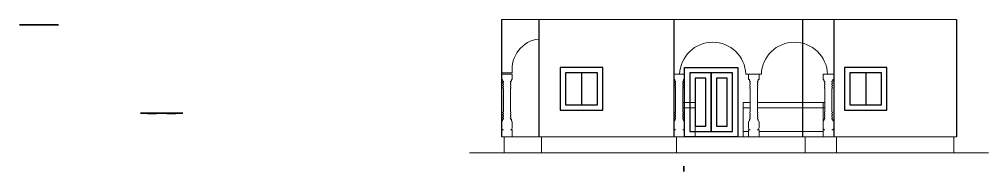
# Model space of a CAD drawing. Header units: inches. Extents: x -160 to 1265, y -1301 to 1002.
# Drawn here: x 173 to 1265, y -452 to -281 of the extents above; entities that cross this region are included whole.
import ezdxf

# ---------------------------------------------------------------- set-up
doc = ezdxf.new("R2010")
doc.units = ezdxf.units.IN
doc.header["$MEASUREMENT"] = 0
doc.layers.add('Construction-Lines', color=255, linetype='Continuous', plot=False)
doc.layers.add('Door-001', color=222, linetype='Continuous')
doc.layers.add('Doors-01', color=222, linetype='Continuous')
doc.layers.add('Elevation-Plan-01', color=7, linetype='Continuous', lineweight=5)

msp = doc.modelspace()

# ---------------------------------------------------------------- linework, layer by layer
at = {"layer": 'Construction-Lines', "linetype": 'Continuous'}
for p, q in [((716.5, -281), (716.5, -413)), ((758.5, -281), (758.5, -413)), ((910.5, -281), (910.5, -413)), ((1055.4, -281), (1055.4, -413)), ((1090.5, -281), (1090.5, -413)), ((1228.9, -281), (1228.9, -413))]:
    msp.add_line(p, q, dxfattribs=at)
at = {"layer": 'Door-001', "linetype": 'Continuous'}
for p, q in [((806.5, -340.5), (806.5, -377)), ((1126.5, -341), (1126.5, -377))]:
    msp.add_line(p, q, dxfattribs=at)
for points in [[(782.5, -383), (830.5, -383), (830.5, -335), (782.5, -335)], [(922.5, -335), (982.5, -335), (982.5, -413), (922.5, -413)], [(1102.5, -383), (1150.5, -383), (1150.5, -335), (1102.5, -335)], [(788.5, -377), (824.5, -377), (824.5, -341), (788.5, -341)], [(928.5, -407), (952.5, -407), (952.5, -341), (928.5, -341)], [(934.5, -401), (946.5, -401), (946.5, -347), (934.5, -347)], [(952.5, -407), (976.5, -407), (976.5, -341), (952.5, -341)], [(958.5, -401), (970.5, -401), (970.5, -347), (958.5, -347)], [(1108.5, -377), (1144.5, -377), (1144.5, -341), (1108.5, -341)]]:
    msp.add_lwpolyline(points, close=True, dxfattribs=at)
at = {"layer": 'Doors-01', "extrusion": (0, -1, -2.22045e-16)}
for points, elevation in [([(217.5, -366.5), (217.5, -410.5), (195.5, -410.5), (173.5, -410.5), (173.5, -366.5), (195.5, -366.5)], 287), ([(174.8, -407.8), (174.8, -367.8), (194.8, -367.8), (194.8, -407.8)], 287), ([(215.5, -368.5), (215.5, -408.5), (195.5, -408.5), (175.5, -408.5), (175.5, -368.5), (195.5, -368.5)], 287), ([(176.8, -405.8), (176.8, -369.8), (192.8, -369.8), (192.8, -405.8)], 287), ([(176.8, -405.8), (176.8, -369.8), (192.8, -369.8), (192.8, -405.8)], 287), ([(215.5, -408.5), (215.5, -368.5), (195.5, -368.5), (195.5, -408.5)], 287), ([(213.5, -406.5), (213.5, -370.5), (197.5, -370.5), (197.5, -406.5)], 287), ([(213.5, -406.5), (213.5, -370.5), (197.5, -370.5), (197.5, -406.5)], 287), ([(311.7, -580.7), (311.7, -504.7), (333.7, -504.7), (355.7, -504.7), (355.7, -580.7), (357.7, -580.7), (357.7, -502.7), (333.7, -502.7), (309.7, -502.7), (309.7, -580.7)], 386.5), ([(333.7, -504.7), (333.7, -580.7), (311.7, -580.7), (311.7, -504.7)], 386.5), ([(327.7, -569), (317.7, -569), (317.7, -553), (327.7, -553)], 386.7)]:
    msp.add_lwpolyline(points, close=True, dxfattribs=dict(at, elevation=elevation))
at = {"layer": 'Doors-01', "extrusion": (0, -1, -2.22045e-16), "elevation": 386.7}
msp.add_lwpolyline([(327.7, -511.1), (327.7, -547), (317.7, -547), (317.7, -516, -0.179332), (327.7, -511.1)], format="xyb", dxfattribs=at)
at = {"layer": 'Doors-01', "extrusion": (-2.54557e-30, -1, -2.22045e-16)}
for points, elevation in [([(333.7, -504.7), (333.7, -580.7), (355.7, -580.7), (355.7, -504.7)], 386.5), ([(339.7, -569), (349.7, -569), (349.7, -553), (339.7, -553)], 386.7)]:
    msp.add_lwpolyline(points, close=True, dxfattribs=dict(at, elevation=elevation))
at = {"layer": 'Doors-01', "extrusion": (-2.54557e-30, -1, -2.22045e-16), "elevation": 386.7}
msp.add_lwpolyline([(339.7, -511.1), (339.7, -547), (349.7, -547), (349.7, -516, 0.179332), (339.7, -511.1)], format="xyb", dxfattribs=at)
at = {"layer": 'Doors-01'}
msp.add_rational_spline([(921.7, -452.1, 32), (921.7, -449.1, 32), (921.7, -446.1, 32), (921.7, -446.1, 29), (921.7, -446.1, 26), (921.7, -446.6, 26), (921.7, -447.1, 26), (921.7, -447.1, 25), (921.7, -447.1, 24), (921.7, -447.6, 24), (921.7, -448.1, 24), (921.7, -448.1, 23.4), (921.7, -448.1, 22.9), (921.7, -447.6, 22.6), (921.7, -447.6, 22), (921.7, -447.6, 21.4), (921.7, -448.1, 21.1), (921.7, -448.1, 20.5), (921.7, -448.1, 19.9), (921.7, -447.6, 19.6), (921.7, -447.6, 19), (921.7, -447.6, 18.4), (921.7, -448.1, 18.1), (921.7, -448.1, 17.5), (921.7, -448.1, 16.9), (921.7, -447.6, 16.6), (921.7, -447.6, 16), (921.7, -447.6, 15.4), (921.7, -448.1, 15.1), (921.7, -448.1, 5.8), (921.7, -448.1, -3.5), (921.7, -448.1, -7.3), (921.7, -448.1, -11.1), (921.7, -447.6, -11.4), (921.7, -447.6, -12), (921.7, -447.6, -12.6), (921.7, -448.1, -12.9), (921.7, -448.1, -13.5), (921.7, -448.1, -14.1), (921.7, -447.6, -14.4), (921.7, -447.6, -15), (921.7, -447.6, -15.6), (921.7, -448.1, -15.9), (921.7, -448.1, -16.5), (921.7, -448.1, -17.1), (921.7, -447.6, -17.4), (921.7, -447.6, -18), (921.7, -447.6, -18.6), (921.7, -448.1, -18.9), (921.7, -448.1, -19.4), (921.7, -448.1, -20), (921.7, -447.6, -20), (921.7, -447.1, -20), (921.7, -447.1, -21), (921.7, -447.1, -22), (921.7, -446.6, -22), (921.7, -446.1, -22), (921.7, -446.1, -27), (921.7, -446.1, -32), (921.7, -449.1, -32), (921.7, -452.1, -32)], [1, 1, 1, 1, 1, 1, 1, 1, 1, 1, 1, 1, 1, 0.866025403784, 1, 0.866025403784, 1, 1, 1, 0.866025403784, 1, 0.866025403784, 1, 1, 1, 0.866025403784, 1, 0.866025403784, 1, 1, 1, 1, 1, 0.866025403784, 1, 0.866025403784, 1, 1, 1, 0.866025403784, 1, 0.866025403784, 1, 1, 1, 0.866025403784, 1, 0.866025403784, 1, 1, 1, 1, 1, 1, 1, 1, 1, 1, 1, 1, 1], degree=2, knots=[0, 0, 0, 1, 1, 2, 2, 3, 3, 4, 4, 5, 5, 6, 6, 7.047198, 7.047198, 8.094395, 8.094395, 9.094395, 9.094395, 10.141593, 10.141593, 11.18879, 11.18879, 12.18879, 12.18879, 13.235988, 13.235988, 14.283185, 14.283185, 15.283185, 15.283185, 16.283185, 16.283185, 17.330383, 17.330383, 18.37758, 18.37758, 19.37758, 19.37758, 20.424778, 20.424778, 21.471976, 21.471976, 22.471976, 22.471976, 23.519173, 23.519173, 24.566371, 24.566371, 25.566371, 25.566371, 26.566371, 26.566371, 27.566371, 27.566371, 28.566371, 28.566371, 29.566371, 29.566371, 30.566371, 30.566371, 30.566371], dxfattribs=at)
at = {"layer": 'Elevation-Plan-01', "linetype": 'Continuous'}
for p, q in [((716.5, -281), (1228.9, -281)), ((758.5, -281), (758.5, -303)), ((1000.5, -342.6), (991.5, -342.6)), ((1000, -342.6), (1009, -342.6)), ((910.5, -374.5), (910.5, -405)), ((920.5, -374.5), (934.5, -374.5)), ((920.5, -374.5), (934.5, -374.5)), ((920.5, -380.5), (934.5, -380.5)), ((922.5, -380.5), (922.5, -374.5)), ((934.5, -413), (934.5, -374.5)), ((988.5, -413), (988.5, -374.5)), ((988.5, -374.5), (996.5, -374.5)), ((988.5, -374.5), (996.5, -374.5)), ((988.5, -380.5), (996.5, -380.5)), ((1004.5, -374.5), (1080.5, -374.5)), ((1004.5, -374.5), (1080.5, -374.5)), ((1004.5, -380.5), (1080.5, -380.5)), ((1078.5, -375), (1078.5, -413.5)), ((1090.5, -374.5), (1090.5, -413)), ((716.5, -413), (1228.9, -413)), ((719.5, -413), (719.5, -431)), ((761.5, -413), (761.5, -431)), ((913.5, -413), (913.5, -431)), ((994.5, -407), (988.5, -407)), ((1078.5, -407), (1006.5, -407)), ((1058.4, -413), (1058.4, -431)), ((1090.5, -405), (1090.3, -405)), ((1093.5, -413.5), (1093.5, -431)), ((1225.9, -413), (1225.9, -431)), ((680.5, -431), (1264.9, -431))]:
    msp.add_line(p, q, dxfattribs=at)
for points in [[(716.5, -341), (728.5, -341)], [(718.5, -405), (716.5, -405), (716.5, -413), (728.5, -413), (728.5, -405), (726.5, -405)], [(912.5, -405), (910.5, -405), (910.5, -413), (922.5, -413), (922.5, -405), (920.5, -405)], [(1090.5, -413), (910.5, -413), (922.5, -413)], [(996.5, -405), (994.5, -405), (994.5, -413), (1006.5, -413), (1006.5, -405), (1004.5, -405)], [(1080.5, -405), (1078.5, -405), (1078.5, -413), (1090.5, -413), (1090.5, -405), (1088.5, -405)]]:
    msp.add_lwpolyline(points, dxfattribs=at)
for centre, radius, start, end in [((762.4, -336.9), 34.1, 96.4292, 186.9905), ((954.3, -343.9), 37.3, 1.9553, 178.0447), ((1046.3, -343.9), 37.3, 1.9553, 178.0447)]:
    msp.add_arc(centre, radius, start, end, dxfattribs=at)
at = {"layer": 'Elevation-Plan-01'}
for centre, radius, start, end in [((717.5, -396), 1, 90, 180), ((718.5, -403), 2, 180, 270), ((726.5, -403), 2, 270, 360), ((727.5, -396), 1, 360, 90), ((911.5, -396), 1, 90, 180), ((912.5, -403), 2, 180, 270), ((920.5, -403), 2, 270, 360), ((921.5, -396), 1, 0, 90), ((995.5, -396), 1, 90, 180), ((996.5, -403), 2, 180, 270), ((1004.5, -403), 2, 270, 360), ((1005.5, -396), 1, 0, 90), ((1079.5, -396), 1, 90, 180), ((1080.5, -403), 2, 180, 270), ((1088.5, -403), 2, 270, 360), ((1089.5, -396), 1, 0, 90)]:
    msp.add_arc(centre, radius, start, end, dxfattribs=at)
for points in [[(716.5, -348.6), (716.5, -345.6), (716.5, -342.6)], [(717.5, -348.6), (717, -348.6), (716.5, -348.6)], [(717.5, -350.6), (717.5, -349.6), (717.5, -348.6)], [(728.5, -348.6), (728, -348.6), (727.5, -348.6)], [(727.5, -348.6), (727.5, -349.6), (727.5, -350.6)], [(728.5, -342.6), (728.5, -345.6), (728.5, -348.6)], [(910.5, -348.6), (910.5, -345.6), (910.5, -342.6)], [(911.5, -348.6), (911, -348.6), (910.5, -348.6)], [(911.5, -350.6), (911.5, -349.6), (911.5, -348.6)], [(922.5, -348.6), (922, -348.6), (921.5, -348.6)], [(921.5, -348.6), (921.5, -349.6), (921.5, -350.6)], [(922.5, -342.6), (922.5, -345.6), (922.5, -348.6)], [(994.5, -348.6), (994.5, -345.6), (994.5, -342.6)], [(995.5, -348.6), (995, -348.6), (994.5, -348.6)], [(995.5, -350.6), (995.5, -349.6), (995.5, -348.6)], [(1006.5, -348.6), (1006, -348.6), (1005.5, -348.6)], [(1005.5, -348.6), (1005.5, -349.6), (1005.5, -350.6)], [(1006.5, -342.6), (1006.5, -345.6), (1006.5, -348.6)], [(1078.5, -348.6), (1078.5, -345.6), (1078.5, -342.6)], [(1079.5, -348.6), (1079, -348.6), (1078.5, -348.6)], [(1079.5, -350.6), (1079.5, -349.6), (1079.5, -348.6)], [(1090.5, -348.6), (1090, -348.6), (1089.5, -348.6)], [(1089.5, -348.6), (1089.5, -349.6), (1089.5, -350.6)], [(1090.5, -342.6), (1090.5, -345.6), (1090.5, -348.6)], [(718.5, -350.6), (718, -350.6), (717.5, -350.6)], [(718.5, -351.6), (718.5, -351.1), (718.5, -350.6)], [(718.5, -354.3), (718.5, -353.8), (718.5, -353.3)], [(718.5, -357.1), (718.5, -356.6), (718.5, -356.1)], [(718.5, -384.8), (718.5, -371.8), (718.5, -358.8)], [(727.5, -350.6), (727, -350.6), (726.5, -350.6)], [(726.5, -350.6), (726.5, -351.1), (726.5, -351.6)], [(726.5, -353.3), (726.5, -353.8), (726.5, -354.3)], [(726.5, -356.1), (726.5, -356.6), (726.5, -357.1)], [(726.5, -358.8), (726.5, -371.8), (726.5, -384.8)], [(912.5, -350.6), (912, -350.6), (911.5, -350.6)], [(912.5, -351.6), (912.5, -351.1), (912.5, -350.6)], [(912.5, -354.3), (912.5, -353.8), (912.5, -353.3)], [(912.5, -357.1), (912.5, -356.6), (912.5, -356.1)], [(912.5, -384.8), (912.5, -371.8), (912.5, -358.8)], [(921.5, -350.6), (921, -350.6), (920.5, -350.6)], [(920.5, -350.6), (920.5, -351.1), (920.5, -351.6)], [(920.5, -353.3), (920.5, -353.8), (920.5, -354.3)], [(920.5, -356.1), (920.5, -356.6), (920.5, -357.1)], [(920.5, -358.8), (920.5, -371.8), (920.5, -384.8)], [(996.5, -350.6), (996, -350.6), (995.5, -350.6)], [(996.5, -351.6), (996.5, -351.1), (996.5, -350.6)], [(996.5, -354.3), (996.5, -353.8), (996.5, -353.3)], [(996.5, -357.1), (996.5, -356.6), (996.5, -356.1)], [(996.5, -384.8), (996.5, -371.8), (996.5, -358.8)], [(1005.5, -350.6), (1005, -350.6), (1004.5, -350.6)], [(1004.5, -350.6), (1004.5, -351.1), (1004.5, -351.6)], [(1004.5, -353.3), (1004.5, -353.8), (1004.5, -354.3)], [(1004.5, -356.1), (1004.5, -356.6), (1004.5, -357.1)], [(1004.5, -358.8), (1004.5, -371.8), (1004.5, -384.8)], [(1080.5, -350.6), (1080, -350.6), (1079.5, -350.6)], [(1080.5, -351.6), (1080.5, -351.1), (1080.5, -350.6)], [(1080.5, -354.3), (1080.5, -353.8), (1080.5, -353.3)], [(1080.5, -357.1), (1080.5, -356.6), (1080.5, -356.1)], [(1080.5, -384.8), (1080.5, -371.8), (1080.5, -358.8)], [(1089.5, -350.6), (1089, -350.6), (1088.5, -350.6)], [(1088.5, -350.6), (1088.5, -351.1), (1088.5, -351.6)], [(1088.5, -353.3), (1088.5, -353.8), (1088.5, -354.3)], [(1088.5, -356.1), (1088.5, -356.6), (1088.5, -357.1)], [(1088.5, -358.8), (1088.5, -371.8), (1088.5, -384.8)], [(910.5, -374.5), (910.5, -393.7), (910.5, -413)], [(718.5, -387.5), (718.5, -387), (718.5, -386.5)], [(718.5, -390.3), (718.5, -389.8), (718.5, -389.3)], [(718.5, -393), (718.5, -392.5), (718.5, -392)], [(726.5, -386.5), (726.5, -387), (726.5, -387.5)], [(726.5, -389.3), (726.5, -389.8), (726.5, -390.3)], [(726.5, -392), (726.5, -392.5), (726.5, -393)], [(912.5, -387.5), (912.5, -387), (912.5, -386.5)], [(912.5, -390.3), (912.5, -389.8), (912.5, -389.3)], [(912.5, -393), (912.5, -392.5), (912.5, -392)], [(920.5, -386.5), (920.5, -387), (920.5, -387.5)], [(920.5, -389.3), (920.5, -389.8), (920.5, -390.3)], [(920.5, -392), (920.5, -392.5), (920.5, -393)], [(996.5, -387.5), (996.5, -387), (996.5, -386.5)], [(996.5, -390.3), (996.5, -389.8), (996.5, -389.3)], [(996.5, -393), (996.5, -392.5), (996.5, -392)], [(1004.5, -386.5), (1004.5, -387), (1004.5, -387.5)], [(1004.5, -389.3), (1004.5, -389.8), (1004.5, -390.3)], [(1004.5, -392), (1004.5, -392.5), (1004.5, -393)], [(1080.5, -387.5), (1080.5, -387), (1080.5, -386.5)], [(1080.5, -390.3), (1080.5, -389.8), (1080.5, -389.3)], [(1080.5, -393), (1080.5, -392.5), (1080.5, -392)], [(1088.5, -386.5), (1088.5, -387), (1088.5, -387.5)], [(1088.5, -389.3), (1088.5, -389.8), (1088.5, -390.3)], [(1088.5, -392), (1088.5, -392.5), (1088.5, -393)], [(716.5, -403), (716.5, -400), (716.5, -397)], [(716.5, -397), (716.5, -400), (716.5, -403)], [(717.5, -395), (717.5, -394), (717.5, -393)], [(717.5, -393), (718, -393), (718.5, -393)], [(726.5, -393), (727, -393), (727.5, -393)], [(727.5, -393), (727.5, -394), (727.5, -395)], [(910.5, -397), (910.5, -400), (910.5, -403)], [(910.5, -403), (910.5, -400), (910.5, -397)], [(911.5, -395), (911.5, -394), (911.5, -393)], [(911.5, -393), (912, -393), (912.5, -393)], [(920.5, -393), (921, -393), (921.5, -393)], [(921.5, -393), (921.5, -394), (921.5, -395)], [(994.5, -397), (994.5, -400), (994.5, -403)], [(994.5, -403), (994.5, -400), (994.5, -397)], [(995.5, -395), (995.5, -394), (995.5, -393)], [(995.5, -393), (996, -393), (996.5, -393)], [(1004.5, -393), (1005, -393), (1005.5, -393)], [(1005.5, -393), (1005.5, -394), (1005.5, -395)], [(1078.5, -403), (1078.5, -400), (1078.5, -397)], [(1078.5, -397), (1078.5, -400), (1078.5, -403)], [(1079.5, -395), (1079.5, -394), (1079.5, -393)], [(1079.5, -393), (1080, -393), (1080.5, -393)], [(1088.5, -393), (1089, -393), (1089.5, -393)], [(1089.5, -393), (1089.5, -394), (1089.5, -395)], [(922.5, -413), (922.5, -409), (922.5, -405)]]:
    msp.add_open_spline(points, degree=2, dxfattribs=at)
for points, knots in [([(716.5, -342.6), (719.5, -342.6), (722.5, -342.6), (725.5, -342.6), (728.5, -342.6)], [13.283185, 13.283185, 13.283185, 14.283185, 14.283185, 15.283185, 15.283185, 15.283185]), ([(910.5, -342.6), (913.5, -342.6), (916.5, -342.6), (919.5, -342.6), (922.5, -342.6)], [32.066371, 32.066371, 32.066371, 33.066371, 33.066371, 34.066371, 34.066371, 34.066371]), ([(994.5, -342.6), (997.5, -342.6), (1000.5, -342.6), (1003.5, -342.6), (1006.5, -342.6)], [38.207963, 38.207963, 38.207963, 39.207963, 39.207963, 40.207963, 40.207963, 40.207963]), ([(1078.5, -342.6), (1081.5, -342.6), (1084.5, -342.6), (1087.5, -342.6), (1090.5, -342.6)], [29.816371, 29.816371, 29.816371, 30.816371, 30.816371, 31.816371, 31.816371, 31.816371]), ([(716.5, -403), (716.5, -400), (716.5, -397), (716.5, -396.5), (716.5, -396)], [46.3495559, 46.3495559, 46.3495559, 47.0995559, 47.0995559, 47.2245559, 47.2245559, 47.2245559]), ([(728.5, -396), (728.5, -396.5), (728.5, -397), (728.5, -400), (728.5, -403)], [41.9745559, 41.9745559, 41.9745559, 42.0995559, 42.0995559, 42.8495559, 42.8495559, 42.8495559]), ([(910.5, -403), (910.5, -400), (910.5, -397), (910.5, -396.5), (910.5, -396)], [4.5, 4.5, 4.5, 5.25, 5.25, 5.375, 5.375, 5.375]), ([(922.5, -396), (922.5, -396.5), (922.5, -397), (922.5, -400), (922.5, -403)], [2.125, 2.125, 2.125, 2.25, 2.25, 3, 3, 3]), ([(994.5, -403), (994.5, -400), (994.5, -397), (994.5, -396.5), (994.5, -396)], [10.6415927, 10.6415927, 10.6415927, 11.3915927, 11.3915927, 11.5165927, 11.5165927, 11.5165927]), ([(1006.5, -396), (1006.5, -396.5), (1006.5, -397), (1006.5, -400), (1006.5, -403)], [8.2665927, 8.2665927, 8.2665927, 8.3915927, 8.3915927, 9.1415927, 9.1415927, 9.1415927]), ([(1078.5, -403), (1078.5, -400), (1078.5, -397), (1078.5, -396.5), (1078.5, -396)], [2.25, 2.25, 2.25, 3, 3, 3.125, 3.125, 3.125]), ([(1090.5, -396), (1090.5, -396.5), (1090.5, -397), (1090.5, -400), (1090.5, -403)], [58.5077412, 58.5077412, 58.5077412, 58.6327412, 58.6327412, 59.3827412, 59.3827412, 59.3827412])]:
    msp.add_open_spline(points, degree=2, knots=knots, dxfattribs=at)
for points, knots in [([(718.5, -353.3), (718, -353.1), (718, -352.5), (718, -351.9), (718.5, -351.6)], [6.18879, 6.18879, 6.18879, 7.235988, 7.235988, 8.283185, 8.283185, 8.283185]), ([(718.5, -356.1), (718, -355.8), (718, -355.2), (718, -354.6), (718.5, -354.3)], [3.094395, 3.094395, 3.094395, 4.141593, 4.141593, 5.18879, 5.18879, 5.18879]), ([(718.5, -358.8), (718, -358.5), (718, -357.9), (718, -357.4), (718.5, -357.1)], [0, 0, 0, 1.047198, 1.047198, 2.094395, 2.094395, 2.094395]), ([(726.5, -351.6), (727, -351.9), (727, -352.5), (727, -353.1), (726.5, -353.3)], [20.283185, 20.283185, 20.283185, 21.330383, 21.330383, 22.37758, 22.37758, 22.37758]), ([(726.5, -354.3), (727, -354.6), (727, -355.2), (727, -355.8), (726.5, -356.1)], [23.37758, 23.37758, 23.37758, 24.424778, 24.424778, 25.471976, 25.471976, 25.471976]), ([(726.5, -357.1), (727, -357.4), (727, -357.9), (727, -358.5), (726.5, -358.8)], [26.471976, 26.471976, 26.471976, 27.519173, 27.519173, 28.566371, 28.566371, 28.566371]), ([(912.5, -353.3), (912, -353.1), (912, -352.5), (912, -351.9), (912.5, -351.6)], [24.971976, 24.971976, 24.971976, 26.019173, 26.019173, 27.066371, 27.066371, 27.066371]), ([(912.5, -356.1), (912, -355.8), (912, -355.2), (912, -354.6), (912.5, -354.3)], [21.87758, 21.87758, 21.87758, 22.924778, 22.924778, 23.971976, 23.971976, 23.971976]), ([(912.5, -358.8), (912, -358.5), (912, -357.9), (912, -357.4), (912.5, -357.1)], [18.783185, 18.783185, 18.783185, 19.830383, 19.830383, 20.87758, 20.87758, 20.87758]), ([(920.5, -351.6), (921, -351.9), (921, -352.5), (921, -353.1), (920.5, -353.3)], [39.066371, 39.066371, 39.066371, 40.113568, 40.113568, 41.160766, 41.160766, 41.160766]), ([(920.5, -354.3), (921, -354.6), (921, -355.2), (921, -355.8), (920.5, -356.1)], [42.160766, 42.160766, 42.160766, 43.207963, 43.207963, 44.255161, 44.255161, 44.255161]), ([(920.5, -357.1), (921, -357.4), (921, -357.9), (921, -358.5), (920.5, -358.8)], [45.255161, 45.255161, 45.255161, 46.302358, 46.302358, 47.349556, 47.349556, 47.349556]), ([(1004.5, -351.6), (1005, -351.9), (1005, -352.5), (1005, -353.1), (1004.5, -353.3)], [45.207963, 45.207963, 45.207963, 46.255161, 46.255161, 47.302358, 47.302358, 47.302358]), ([(1004.5, -354.3), (1005, -354.6), (1005, -355.2), (1005, -355.8), (1004.5, -356.1)], [48.302358, 48.302358, 48.302358, 49.349556, 49.349556, 50.396753, 50.396753, 50.396753]), ([(1004.5, -357.1), (1005, -357.4), (1005, -357.9), (1005, -358.5), (1004.5, -358.8)], [51.396753, 51.396753, 51.396753, 52.443951, 52.443951, 53.491149, 53.491149, 53.491149]), ([(1088.5, -351.6), (1089, -351.9), (1089, -352.5), (1089, -353.1), (1088.5, -353.3)], [36.816371, 36.816371, 36.816371, 37.863568, 37.863568, 38.910766, 38.910766, 38.910766]), ([(1088.5, -354.3), (1089, -354.6), (1089, -355.2), (1089, -355.8), (1088.5, -356.1)], [39.910766, 39.910766, 39.910766, 40.957963, 40.957963, 42.005161, 42.005161, 42.005161]), ([(1088.5, -357.1), (1089, -357.4), (1089, -357.9), (1089, -358.5), (1088.5, -358.8)], [43.005161, 43.005161, 43.005161, 44.052358, 44.052358, 45.099556, 45.099556, 45.099556]), ([(718.5, -386.5), (718, -386.2), (718, -385.7), (718, -385.1), (718.5, -384.8)], [57.538346, 57.538346, 57.538346, 58.585544, 58.585544, 59.632741, 59.632741, 59.632741]), ([(718.5, -389.3), (718, -389), (718, -388.4), (718, -387.8), (718.5, -387.5)], [57.538346, 57.538346, 57.538346, 58.585544, 58.585544, 59.632741, 59.632741, 59.632741]), ([(718.5, -392), (718, -391.7), (718, -391.1), (718, -390.6), (718.5, -390.3)], [51.349556, 51.349556, 51.349556, 52.396753, 52.396753, 53.443951, 53.443951, 53.443951]), ([(726.5, -384.8), (727, -385.1), (727, -385.7), (727, -386.2), (726.5, -386.5)], [29.566371, 29.566371, 29.566371, 30.613568, 30.613568, 31.660766, 31.660766, 31.660766]), ([(726.5, -387.5), (727, -387.8), (727, -388.4), (727, -389), (726.5, -389.3)], [29.566371, 29.566371, 29.566371, 30.613568, 30.613568, 31.660766, 31.660766, 31.660766]), ([(726.5, -390.3), (727, -390.6), (727, -391.1), (727, -391.7), (726.5, -392)], [35.755161, 35.755161, 35.755161, 36.802358, 36.802358, 37.849556, 37.849556, 37.849556]), ([(912.5, -386.5), (912, -386.2), (912, -385.7), (912, -385.1), (912.5, -384.8)], [15.68879, 15.68879, 15.68879, 16.735988, 16.735988, 17.783185, 17.783185, 17.783185]), ([(912.5, -389.3), (912, -389), (912, -388.4), (912, -387.8), (912.5, -387.5)], [12.594395, 12.594395, 12.594395, 13.641593, 13.641593, 14.68879, 14.68879, 14.68879]), ([(912.5, -392), (912, -391.7), (912, -391.1), (912, -390.6), (912.5, -390.3)], [9.5, 9.5, 9.5, 10.547198, 10.547198, 11.594395, 11.594395, 11.594395]), ([(920.5, -384.8), (921, -385.1), (921, -385.7), (921, -386.2), (920.5, -386.5)], [48.349556, 48.349556, 48.349556, 49.396753, 49.396753, 50.443951, 50.443951, 50.443951]), ([(920.5, -387.5), (921, -387.8), (921, -388.4), (921, -389), (920.5, -389.3)], [51.443951, 51.443951, 51.443951, 52.491149, 52.491149, 53.538346, 53.538346, 53.538346]), ([(920.5, -390.3), (921, -390.6), (921, -391.1), (921, -391.7), (920.5, -392)], [54.538346, 54.538346, 54.538346, 55.585544, 55.585544, 56.632741, 56.632741, 56.632741]), ([(996.5, -386.5), (996, -386.2), (996, -385.7), (996, -385.1), (996.5, -384.8)], [21.830383, 21.830383, 21.830383, 22.87758, 22.87758, 23.924778, 23.924778, 23.924778]), ([(996.5, -389.3), (996, -389), (996, -388.4), (996, -387.8), (996.5, -387.5)], [18.735988, 18.735988, 18.735988, 19.783185, 19.783185, 20.830383, 20.830383, 20.830383]), ([(996.5, -392), (996, -391.7), (996, -391.1), (996, -390.6), (996.5, -390.3)], [15.641593, 15.641593, 15.641593, 16.68879, 16.68879, 17.735988, 17.735988, 17.735988]), ([(1004.5, -384.8), (1005, -385.1), (1005, -385.7), (1005, -386.2), (1004.5, -386.5)], [54.491149, 54.491149, 54.491149, 55.538346, 55.538346, 56.585544, 56.585544, 56.585544]), ([(1080.5, -386.5), (1080, -386.2), (1080, -385.7), (1080, -385.1), (1080.5, -384.8)], [13.43879, 13.43879, 13.43879, 14.485988, 14.485988, 15.533185, 15.533185, 15.533185]), ([(1080.5, -389.3), (1080, -389), (1080, -388.4), (1080, -387.8), (1080.5, -387.5)], [10.344395, 10.344395, 10.344395, 11.391593, 11.391593, 12.43879, 12.43879, 12.43879]), ([(1080.5, -392), (1080, -391.7), (1080, -391.1), (1080, -390.6), (1080.5, -390.3)], [7.25, 7.25, 7.25, 8.297198, 8.297198, 9.344395, 9.344395, 9.344395])]:
    msp.add_rational_spline(points, [1, 0.866025403784, 1, 0.866025403784, 1], degree=2, knots=knots, dxfattribs=at)
for points in [[(996, -352.5), (996, -351.9), (996.5, -351.6)], [(996.5, -353.3), (996, -353.1), (996, -352.5)], [(996, -355.2), (996, -354.6), (996.5, -354.3)], [(996.5, -356.1), (996, -355.8), (996, -355.2)], [(996, -357.9), (996, -357.4), (996.5, -357.1)], [(996.5, -358.8), (996, -358.5), (996, -357.9)], [(1080, -352.5), (1080, -351.9), (1080.5, -351.6)], [(1080.5, -353.3), (1080, -353.1), (1080, -352.5)], [(1080, -355.2), (1080, -354.6), (1080.5, -354.3)], [(1080.5, -356.1), (1080, -355.8), (1080, -355.2)], [(1080, -357.9), (1080, -357.4), (1080.5, -357.1)], [(1080.5, -358.8), (1080, -358.5), (1080, -357.9)], [(1004.5, -387.5), (1005, -387.8), (1005, -388.4)], [(1005, -388.4), (1005, -389), (1004.5, -389.3)], [(1004.5, -390.3), (1005, -390.6), (1005, -391.1)], [(1005, -391.1), (1005, -391.7), (1004.5, -392)], [(1088.5, -384.8), (1089, -385.1), (1089, -385.7)], [(1089, -385.7), (1089, -386.2), (1088.5, -386.5)], [(1088.5, -387.5), (1089, -387.8), (1089, -388.4)], [(1089, -388.4), (1089, -389), (1088.5, -389.3)], [(1088.5, -390.3), (1089, -390.6), (1089, -391.1)], [(1089, -391.1), (1089, -391.7), (1088.5, -392)]]:
    msp.add_rational_spline(points, [1, 0.866025403784, 1], degree=2, dxfattribs=at)

doc.saveas('drawing.dxf')
